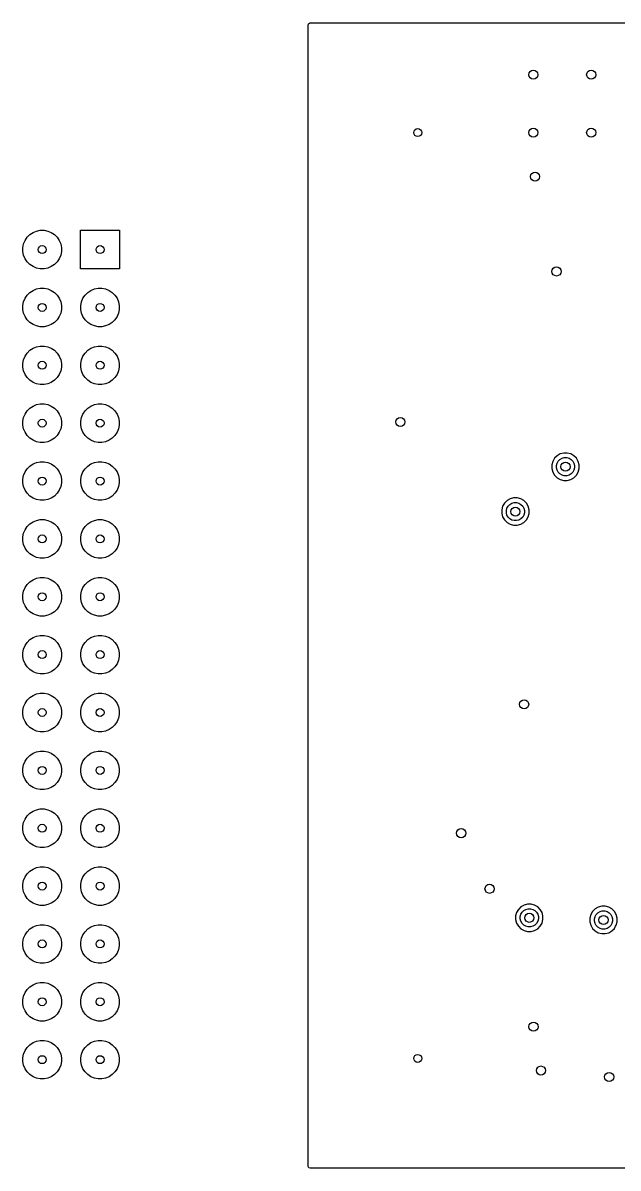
# Model space of a CAD drawing. Extents: x 3.41 to 7.48, y -5.81 to -2.91.
# Drawn here: x 3.406 to 4.435, y -4.887 to -2.908 of the extents above; entities that cross this region are included whole.
import ezdxf

# ---------------------------------------------------------------- set-up
doc = ezdxf.new("R2010")
doc.units = 0
doc.header["$MEASUREMENT"] = 0
doc.layers.add('BLACK', color=7, linetype='CONTINUOUS')

msp = doc.modelspace()

# ---------------------------------------------------------------- linework, layer by layer
at = {"layer": 'BLACK', "linetype": 'CONTINUOUS'}
for p, q in [((3.8998, -2.9095), (3.9018, -2.9081)), ((3.9018, -2.9081), (3.903, -2.9079)), ((3.903, -2.9079), (7.4744, -2.9079)), ((3.8991, -2.9118), (3.8998, -2.9095)), ((3.8991, -2.9864), (3.8991, -2.9118)), ((3.8991, -3.2704), (3.8991, -2.9864)), ((3.4074, -3.29), (3.4099, -3.2839)), ((3.4099, -3.2839), (3.4136, -3.2785)), ((3.4136, -3.2785), (3.4182, -3.2738)), ((3.4182, -3.2738), (3.4237, -3.2702)), ((3.4237, -3.2702), (3.4297, -3.2677)), ((3.4297, -3.2677), (3.4362, -3.2664)), ((3.4362, -3.2664), (3.4427, -3.2664)), ((3.4427, -3.2664), (3.4492, -3.2677)), ((3.4492, -3.2677), (3.4552, -3.2702)), ((3.4552, -3.2702), (3.4607, -3.2738)), ((3.4607, -3.2738), (3.4653, -3.2785)), ((3.4653, -3.2785), (3.469, -3.2839)), ((3.469, -3.2839), (3.4715, -3.29)), ((3.506, -3.3332), (3.506, -3.2662)), ((3.506, -3.2662), (3.5729, -3.2662)), ((3.5729, -3.2662), (3.5729, -3.3332)), ((3.8991, -3.3104), (3.8991, -3.2704)), ((3.4062, -3.2964), (3.4074, -3.29)), ((3.4062, -3.303), (3.4062, -3.2964)), ((3.4074, -3.3094), (3.4062, -3.303)), ((3.4715, -3.29), (3.4728, -3.2964)), ((3.4728, -3.303), (3.4715, -3.3094)), ((3.4728, -3.2964), (3.4728, -3.303)), ((3.4099, -3.3155), (3.4074, -3.3094)), ((3.4136, -3.3209), (3.4099, -3.3155)), ((3.4182, -3.3256), (3.4136, -3.3209)), ((3.4653, -3.3209), (3.4607, -3.3256)), ((3.469, -3.3155), (3.4653, -3.3209)), ((3.4715, -3.3094), (3.469, -3.3155)), ((3.8991, -3.3365), (3.8991, -3.3104)), ((3.4237, -3.3292), (3.4182, -3.3256)), ((3.4297, -3.3317), (3.4237, -3.3292)), ((3.4362, -3.333), (3.4297, -3.3317)), ((3.4427, -3.333), (3.4362, -3.333)), ((3.4492, -3.3317), (3.4427, -3.333)), ((3.4552, -3.3292), (3.4492, -3.3317)), ((3.4607, -3.3256), (3.4552, -3.3292)), ((3.5729, -3.3332), (3.506, -3.3332)), ((3.8991, -3.3774), (3.8991, -3.3365)), ((3.4074, -3.39), (3.4099, -3.3839)), ((3.4099, -3.3839), (3.4136, -3.3785)), ((3.4136, -3.3785), (3.4182, -3.3738)), ((3.4182, -3.3738), (3.4237, -3.3702)), ((3.4237, -3.3702), (3.4297, -3.3677)), ((3.4297, -3.3677), (3.4362, -3.3664)), ((3.4362, -3.3664), (3.4427, -3.3664)), ((3.4427, -3.3664), (3.4492, -3.3677)), ((3.4492, -3.3677), (3.4552, -3.3702)), ((3.4552, -3.3702), (3.4607, -3.3738)), ((3.4607, -3.3738), (3.4653, -3.3785)), ((3.4653, -3.3785), (3.469, -3.3839)), ((3.469, -3.3839), (3.4715, -3.39)), ((3.5074, -3.39), (3.5099, -3.3839)), ((3.5099, -3.3839), (3.5136, -3.3785)), ((3.5136, -3.3785), (3.5182, -3.3738)), ((3.5182, -3.3738), (3.5237, -3.3702)), ((3.5237, -3.3702), (3.5297, -3.3677)), ((3.5297, -3.3677), (3.5362, -3.3664)), ((3.5362, -3.3664), (3.5427, -3.3664)), ((3.5427, -3.3664), (3.5492, -3.3677)), ((3.5492, -3.3677), (3.5552, -3.3702)), ((3.5552, -3.3702), (3.5607, -3.3738)), ((3.5607, -3.3738), (3.5653, -3.3785)), ((3.5653, -3.3785), (3.569, -3.3839)), ((3.569, -3.3839), (3.5715, -3.39)), ((3.8991, -3.4284), (3.8991, -3.3774)), ((3.4062, -3.3964), (3.4074, -3.39)), ((3.4062, -3.403), (3.4062, -3.3964)), ((3.4074, -3.4094), (3.4062, -3.403)), ((3.4715, -3.39), (3.4728, -3.3964)), ((3.4728, -3.403), (3.4715, -3.4094)), ((3.4728, -3.3964), (3.4728, -3.403)), ((3.5062, -3.3964), (3.5074, -3.39)), ((3.5062, -3.403), (3.5062, -3.3964)), ((3.5074, -3.4094), (3.5062, -3.403)), ((3.5715, -3.39), (3.5728, -3.3964)), ((3.5728, -3.403), (3.5715, -3.4094)), ((3.5728, -3.3964), (3.5728, -3.403)), ((3.4099, -3.4155), (3.4074, -3.4094)), ((3.4136, -3.4209), (3.4099, -3.4155)), ((3.4182, -3.4256), (3.4136, -3.4209)), ((3.4653, -3.4209), (3.4607, -3.4256)), ((3.469, -3.4155), (3.4653, -3.4209)), ((3.4715, -3.4094), (3.469, -3.4155)), ((3.5099, -3.4155), (3.5074, -3.4094)), ((3.5136, -3.4209), (3.5099, -3.4155)), ((3.5182, -3.4256), (3.5136, -3.4209)), ((3.5653, -3.4209), (3.5607, -3.4256)), ((3.569, -3.4155), (3.5653, -3.4209)), ((3.5715, -3.4094), (3.569, -3.4155)), ((3.4237, -3.4292), (3.4182, -3.4256)), ((3.4297, -3.4317), (3.4237, -3.4292)), ((3.4362, -3.433), (3.4297, -3.4317)), ((3.4427, -3.433), (3.4362, -3.433)), ((3.4492, -3.4317), (3.4427, -3.433)), ((3.4552, -3.4292), (3.4492, -3.4317)), ((3.4607, -3.4256), (3.4552, -3.4292)), ((3.5237, -3.4292), (3.5182, -3.4256)), ((3.5297, -3.4317), (3.5237, -3.4292)), ((3.5362, -3.433), (3.5297, -3.4317)), ((3.5427, -3.433), (3.5362, -3.433)), ((3.5492, -3.4317), (3.5427, -3.433)), ((3.5552, -3.4292), (3.5492, -3.4317)), ((3.5607, -3.4256), (3.5552, -3.4292)), ((3.8991, -3.6327), (3.8991, -3.4284)), ((3.4099, -3.4839), (3.4136, -3.4785)), ((3.4136, -3.4785), (3.4182, -3.4738)), ((3.4182, -3.4738), (3.4237, -3.4702)), ((3.4237, -3.4702), (3.4297, -3.4677)), ((3.4297, -3.4677), (3.4362, -3.4664)), ((3.4362, -3.4664), (3.4427, -3.4664)), ((3.4427, -3.4664), (3.4492, -3.4677)), ((3.4492, -3.4677), (3.4552, -3.4702)), ((3.4552, -3.4702), (3.4607, -3.4738)), ((3.4607, -3.4738), (3.4653, -3.4785)), ((3.4653, -3.4785), (3.469, -3.4839)), ((3.5099, -3.4839), (3.5136, -3.4785)), ((3.5136, -3.4785), (3.5182, -3.4738)), ((3.5182, -3.4738), (3.5237, -3.4702)), ((3.5237, -3.4702), (3.5297, -3.4677)), ((3.5297, -3.4677), (3.5362, -3.4664)), ((3.5362, -3.4664), (3.5427, -3.4664)), ((3.5427, -3.4664), (3.5492, -3.4677)), ((3.5492, -3.4677), (3.5552, -3.4702)), ((3.5552, -3.4702), (3.5607, -3.4738)), ((3.5607, -3.4738), (3.5653, -3.4785)), ((3.5653, -3.4785), (3.569, -3.4839)), ((3.4062, -3.4964), (3.4074, -3.49)), ((3.4062, -3.503), (3.4062, -3.4964)), ((3.4074, -3.5094), (3.4062, -3.503)), ((3.4074, -3.49), (3.4099, -3.4839)), ((3.469, -3.4839), (3.4715, -3.49)), ((3.4715, -3.49), (3.4728, -3.4964)), ((3.4728, -3.503), (3.4715, -3.5094)), ((3.4728, -3.4964), (3.4728, -3.503)), ((3.5062, -3.4964), (3.5074, -3.49)), ((3.5062, -3.503), (3.5062, -3.4964)), ((3.5074, -3.5094), (3.5062, -3.503)), ((3.5074, -3.49), (3.5099, -3.4839)), ((3.569, -3.4839), (3.5715, -3.49)), ((3.5715, -3.49), (3.5728, -3.4964)), ((3.5728, -3.503), (3.5715, -3.5094)), ((3.5728, -3.4964), (3.5728, -3.503)), ((3.4099, -3.5155), (3.4074, -3.5094)), ((3.4136, -3.5209), (3.4099, -3.5155)), ((3.4182, -3.5256), (3.4136, -3.5209)), ((3.4653, -3.5209), (3.4607, -3.5256)), ((3.469, -3.5155), (3.4653, -3.5209)), ((3.4715, -3.5094), (3.469, -3.5155)), ((3.5099, -3.5155), (3.5074, -3.5094)), ((3.5136, -3.5209), (3.5099, -3.5155)), ((3.5182, -3.5256), (3.5136, -3.5209)), ((3.5653, -3.5209), (3.5607, -3.5256)), ((3.569, -3.5155), (3.5653, -3.5209)), ((3.5715, -3.5094), (3.569, -3.5155)), ((3.4237, -3.5292), (3.4182, -3.5256)), ((3.4297, -3.5317), (3.4237, -3.5292)), ((3.4362, -3.533), (3.4297, -3.5317)), ((3.4427, -3.533), (3.4362, -3.533)), ((3.4492, -3.5317), (3.4427, -3.533)), ((3.4552, -3.5292), (3.4492, -3.5317)), ((3.4607, -3.5256), (3.4552, -3.5292)), ((3.5237, -3.5292), (3.5182, -3.5256)), ((3.5297, -3.5317), (3.5237, -3.5292)), ((3.5362, -3.533), (3.5297, -3.5317)), ((3.5427, -3.533), (3.5362, -3.533)), ((3.5492, -3.5317), (3.5427, -3.533)), ((3.5552, -3.5292), (3.5492, -3.5317)), ((3.5607, -3.5256), (3.5552, -3.5292)), ((3.4099, -3.5839), (3.4136, -3.5785)), ((3.4136, -3.5785), (3.4182, -3.5738)), ((3.4182, -3.5738), (3.4237, -3.5702)), ((3.4237, -3.5702), (3.4297, -3.5677)), ((3.4297, -3.5677), (3.4362, -3.5664)), ((3.4362, -3.5664), (3.4427, -3.5664)), ((3.4427, -3.5664), (3.4492, -3.5677)), ((3.4492, -3.5677), (3.4552, -3.5702)), ((3.4552, -3.5702), (3.4607, -3.5738)), ((3.4607, -3.5738), (3.4653, -3.5785)), ((3.4653, -3.5785), (3.469, -3.5839)), ((3.5099, -3.5839), (3.5136, -3.5785)), ((3.5136, -3.5785), (3.5182, -3.5738)), ((3.5182, -3.5738), (3.5237, -3.5702)), ((3.5237, -3.5702), (3.5297, -3.5677)), ((3.5297, -3.5677), (3.5362, -3.5664)), ((3.5362, -3.5664), (3.5427, -3.5664)), ((3.5427, -3.5664), (3.5492, -3.5677)), ((3.5492, -3.5677), (3.5552, -3.5702)), ((3.5552, -3.5702), (3.5607, -3.5738)), ((3.5607, -3.5738), (3.5653, -3.5785)), ((3.5653, -3.5785), (3.569, -3.5839)), ((3.4062, -3.5964), (3.4074, -3.59)), ((3.4062, -3.603), (3.4062, -3.5964)), ((3.4074, -3.59), (3.4099, -3.5839)), ((3.469, -3.5839), (3.4715, -3.59)), ((3.4715, -3.59), (3.4728, -3.5964)), ((3.4728, -3.5964), (3.4728, -3.603)), ((3.5062, -3.5964), (3.5074, -3.59)), ((3.5062, -3.603), (3.5062, -3.5964)), ((3.5074, -3.59), (3.5099, -3.5839)), ((3.569, -3.5839), (3.5715, -3.59)), ((3.5715, -3.59), (3.5728, -3.5964)), ((3.5728, -3.5964), (3.5728, -3.603)), ((3.4074, -3.6094), (3.4062, -3.603)), ((3.4099, -3.6155), (3.4074, -3.6094)), ((3.4136, -3.6209), (3.4099, -3.6155)), ((3.4182, -3.6256), (3.4136, -3.6209)), ((3.4653, -3.6209), (3.4607, -3.6256)), ((3.469, -3.6155), (3.4653, -3.6209)), ((3.4715, -3.6094), (3.469, -3.6155)), ((3.4728, -3.603), (3.4715, -3.6094)), ((3.5074, -3.6094), (3.5062, -3.603)), ((3.5099, -3.6155), (3.5074, -3.6094)), ((3.5136, -3.6209), (3.5099, -3.6155)), ((3.5182, -3.6256), (3.5136, -3.6209)), ((3.5653, -3.6209), (3.5607, -3.6256)), ((3.569, -3.6155), (3.5653, -3.6209)), ((3.5715, -3.6094), (3.569, -3.6155)), ((3.5728, -3.603), (3.5715, -3.6094)), ((3.4237, -3.6292), (3.4182, -3.6256)), ((3.4297, -3.6317), (3.4237, -3.6292)), ((3.4362, -3.633), (3.4297, -3.6317)), ((3.4427, -3.633), (3.4362, -3.633)), ((3.4492, -3.6317), (3.4427, -3.633)), ((3.4552, -3.6292), (3.4492, -3.6317)), ((3.4607, -3.6256), (3.4552, -3.6292)), ((3.5237, -3.6292), (3.5182, -3.6256)), ((3.5297, -3.6317), (3.5237, -3.6292)), ((3.5362, -3.633), (3.5297, -3.6317)), ((3.5427, -3.633), (3.5362, -3.633)), ((3.5492, -3.6317), (3.5427, -3.633)), ((3.5552, -3.6292), (3.5492, -3.6317)), ((3.5607, -3.6256), (3.5552, -3.6292)), ((3.8991, -3.6718), (3.8991, -3.6327)), ((4.3253, -3.6604), (4.3222, -3.6658)), ((4.3297, -3.656), (4.3253, -3.6604)), ((4.3351, -3.6529), (4.3297, -3.656)), ((4.3346, -3.6625), (4.3382, -3.6604)), ((4.3411, -3.6513), (4.3351, -3.6529)), ((4.3382, -3.6604), (4.3422, -3.6593)), ((4.3473, -3.6513), (4.3411, -3.6513)), ((4.3422, -3.6593), (4.3463, -3.6593)), ((4.3463, -3.6593), (4.3503, -3.6604)), ((4.3534, -3.6529), (4.3473, -3.6513)), ((4.3503, -3.6604), (4.3538, -3.6625)), ((4.3588, -3.656), (4.3534, -3.6529)), ((4.3632, -3.6604), (4.3588, -3.656)), ((4.3663, -3.6658), (4.3632, -3.6604)), ((3.4099, -3.6839), (3.4136, -3.6785)), ((3.4136, -3.6785), (3.4182, -3.6738)), ((3.4182, -3.6738), (3.4237, -3.6702)), ((3.4237, -3.6702), (3.4297, -3.6677)), ((3.4297, -3.6677), (3.4362, -3.6664)), ((3.4362, -3.6664), (3.4427, -3.6664)), ((3.4427, -3.6664), (3.4492, -3.6677)), ((3.4492, -3.6677), (3.4552, -3.6702)), ((3.4552, -3.6702), (3.4607, -3.6738)), ((3.4607, -3.6738), (3.4653, -3.6785)), ((3.4653, -3.6785), (3.469, -3.6839)), ((3.5099, -3.6839), (3.5136, -3.6785)), ((3.5136, -3.6785), (3.5182, -3.6738)), ((3.5182, -3.6738), (3.5237, -3.6702)), ((3.5237, -3.6702), (3.5297, -3.6677)), ((3.5297, -3.6677), (3.5362, -3.6664)), ((3.5362, -3.6664), (3.5427, -3.6664)), ((3.5427, -3.6664), (3.5492, -3.6677)), ((3.5492, -3.6677), (3.5552, -3.6702)), ((3.5552, -3.6702), (3.5607, -3.6738)), ((3.5607, -3.6738), (3.5653, -3.6785)), ((3.5653, -3.6785), (3.569, -3.6839)), ((3.8991, -3.7237), (3.8991, -3.6718)), ((4.3222, -3.6658), (4.3206, -3.6718)), ((4.3206, -3.6718), (4.3206, -3.6781)), ((4.3206, -3.6781), (4.3222, -3.6841)), ((4.3286, -3.6729), (4.3297, -3.6689)), ((4.3286, -3.677), (4.3286, -3.6729)), ((4.3297, -3.681), (4.3286, -3.677)), ((4.3297, -3.6689), (4.3317, -3.6654)), ((4.3317, -3.6845), (4.3297, -3.681)), ((4.3317, -3.6654), (4.3346, -3.6625)), ((4.3538, -3.6625), (4.3567, -3.6654)), ((4.3567, -3.6654), (4.3588, -3.6689)), ((4.3588, -3.681), (4.3567, -3.6845)), ((4.3588, -3.6689), (4.3598, -3.6729)), ((4.3598, -3.677), (4.3588, -3.681)), ((4.3598, -3.6729), (4.3598, -3.677)), ((4.3679, -3.6718), (4.3663, -3.6658)), ((4.3663, -3.6841), (4.3679, -3.6781)), ((4.3679, -3.6754), (4.3679, -3.6718)), ((4.3679, -3.6781), (4.3679, -3.6754)), ((3.4062, -3.6964), (3.4074, -3.69)), ((3.4062, -3.703), (3.4062, -3.6964)), ((3.4074, -3.69), (3.4099, -3.6839)), ((3.469, -3.6839), (3.4715, -3.69)), ((3.4715, -3.69), (3.4728, -3.6964)), ((3.4728, -3.6964), (3.4728, -3.703)), ((3.5062, -3.6964), (3.5074, -3.69)), ((3.5062, -3.703), (3.5062, -3.6964)), ((3.5074, -3.69), (3.5099, -3.6839)), ((3.569, -3.6839), (3.5715, -3.69)), ((3.5715, -3.69), (3.5728, -3.6964)), ((3.5728, -3.6964), (3.5728, -3.703)), ((4.3222, -3.6841), (4.3253, -3.6895)), ((4.3253, -3.6895), (4.3297, -3.6939)), ((4.3297, -3.6939), (4.3351, -3.697)), ((4.3346, -3.6875), (4.3317, -3.6845)), ((4.3382, -3.6895), (4.3346, -3.6875)), ((4.3351, -3.697), (4.3411, -3.6986)), ((4.3422, -3.6906), (4.3382, -3.6895)), ((4.3411, -3.6986), (4.3411, -3.6986)), ((4.3411, -3.6986), (4.3473, -3.6986)), ((4.3463, -3.6906), (4.3422, -3.6906)), ((4.3503, -3.6895), (4.3463, -3.6906)), ((4.3473, -3.6986), (4.3534, -3.697)), ((4.3473, -3.6986), (4.3473, -3.6986)), ((4.3538, -3.6875), (4.3503, -3.6895)), ((4.3534, -3.697), (4.3588, -3.6939)), ((4.3567, -3.6845), (4.3538, -3.6875)), ((4.3588, -3.6939), (4.3632, -3.6895)), ((4.3632, -3.6895), (4.3663, -3.6841)), ((3.4074, -3.7094), (3.4062, -3.703)), ((3.4099, -3.7155), (3.4074, -3.7094)), ((3.4136, -3.7209), (3.4099, -3.7155)), ((3.469, -3.7155), (3.4653, -3.7209)), ((3.4715, -3.7094), (3.469, -3.7155)), ((3.4728, -3.703), (3.4715, -3.7094)), ((3.5074, -3.7094), (3.5062, -3.703)), ((3.5099, -3.7155), (3.5074, -3.7094)), ((3.5136, -3.7209), (3.5099, -3.7155)), ((3.569, -3.7155), (3.5653, -3.7209)), ((3.5715, -3.7094), (3.569, -3.7155)), ((3.5728, -3.703), (3.5715, -3.7094)), ((3.4182, -3.7256), (3.4136, -3.7209)), ((3.4237, -3.7292), (3.4182, -3.7256)), ((3.4297, -3.7317), (3.4237, -3.7292)), ((3.4362, -3.733), (3.4297, -3.7317)), ((3.4427, -3.733), (3.4362, -3.733)), ((3.4492, -3.7317), (3.4427, -3.733)), ((3.4552, -3.7292), (3.4492, -3.7317)), ((3.4607, -3.7256), (3.4552, -3.7292)), ((3.4653, -3.7209), (3.4607, -3.7256)), ((3.5182, -3.7256), (3.5136, -3.7209)), ((3.5237, -3.7292), (3.5182, -3.7256)), ((3.5297, -3.7317), (3.5237, -3.7292)), ((3.5362, -3.733), (3.5297, -3.7317)), ((3.5427, -3.733), (3.5362, -3.733)), ((3.5492, -3.7317), (3.5427, -3.733)), ((3.5552, -3.7292), (3.5492, -3.7317)), ((3.5607, -3.7256), (3.5552, -3.7292)), ((3.5653, -3.7209), (3.5607, -3.7256)), ((3.8991, -3.7494), (3.8991, -3.7237)), ((4.2388, -3.738), (4.2356, -3.7434)), ((4.2432, -3.7336), (4.2388, -3.738)), ((4.2485, -3.7305), (4.2432, -3.7336)), ((4.2452, -3.7429), (4.2481, -3.74)), ((4.2481, -3.74), (4.2516, -3.738)), ((4.2546, -3.7289), (4.2485, -3.7305)), ((4.2516, -3.738), (4.2556, -3.7369)), ((4.2608, -3.7289), (4.2546, -3.7289)), ((4.2556, -3.7369), (4.2597, -3.7369)), ((4.2597, -3.7369), (4.2637, -3.738)), ((4.2668, -3.7305), (4.2608, -3.7289)), ((4.2637, -3.738), (4.2673, -3.74)), ((4.2722, -3.7336), (4.2668, -3.7305)), ((4.2673, -3.74), (4.2702, -3.7429)), ((4.2766, -3.738), (4.2722, -3.7336)), ((4.2797, -3.7434), (4.2766, -3.738)), ((3.8991, -3.8739), (3.8991, -3.7494)), ((4.2356, -3.7434), (4.234, -3.7494)), ((4.234, -3.7494), (4.234, -3.7556)), ((4.234, -3.7556), (4.2356, -3.7616)), ((4.2421, -3.7505), (4.2431, -3.7465)), ((4.2421, -3.7546), (4.2421, -3.7505)), ((4.2431, -3.7585), (4.2421, -3.7546)), ((4.2431, -3.7465), (4.2452, -3.7429)), ((4.2452, -3.7621), (4.2431, -3.7585)), ((4.2702, -3.7429), (4.2722, -3.7465)), ((4.2722, -3.7585), (4.2702, -3.7621)), ((4.2722, -3.7465), (4.2733, -3.7505)), ((4.2733, -3.7546), (4.2722, -3.7585)), ((4.2733, -3.7505), (4.2733, -3.7546)), ((4.2813, -3.7494), (4.2797, -3.7434)), ((4.2797, -3.7616), (4.2813, -3.7556)), ((4.2813, -3.7556), (4.2813, -3.7494)), ((4.2813, -3.7556), (4.2813, -3.7556)), ((3.4099, -3.7839), (3.4136, -3.7785)), ((3.4136, -3.7785), (3.4182, -3.7738)), ((3.4182, -3.7738), (3.4237, -3.7702)), ((3.4237, -3.7702), (3.4297, -3.7677)), ((3.4297, -3.7677), (3.4362, -3.7664)), ((3.4362, -3.7664), (3.4427, -3.7664)), ((3.4427, -3.7664), (3.4492, -3.7677)), ((3.4492, -3.7677), (3.4552, -3.7702)), ((3.4552, -3.7702), (3.4607, -3.7738)), ((3.4607, -3.7738), (3.4653, -3.7785)), ((3.4653, -3.7785), (3.469, -3.7839)), ((3.5099, -3.7839), (3.5136, -3.7785)), ((3.5136, -3.7785), (3.5182, -3.7738)), ((3.5182, -3.7738), (3.5237, -3.7702)), ((3.5237, -3.7702), (3.5297, -3.7677)), ((3.5297, -3.7677), (3.5362, -3.7664)), ((3.5362, -3.7664), (3.5427, -3.7664)), ((3.5427, -3.7664), (3.5492, -3.7677)), ((3.5492, -3.7677), (3.5552, -3.7702)), ((3.5552, -3.7702), (3.5607, -3.7738)), ((3.5607, -3.7738), (3.5653, -3.7785)), ((3.5653, -3.7785), (3.569, -3.7839)), ((4.2356, -3.7616), (4.2388, -3.767)), ((4.2388, -3.767), (4.2432, -3.7714)), ((4.2432, -3.7714), (4.2485, -3.7745)), ((4.2481, -3.765), (4.2452, -3.7621)), ((4.2516, -3.7671), (4.2481, -3.765)), ((4.2485, -3.7745), (4.2546, -3.7762)), ((4.2556, -3.7681), (4.2516, -3.7671)), ((4.2546, -3.7762), (4.2546, -3.7762)), ((4.2546, -3.7762), (4.2608, -3.7762)), ((4.2597, -3.7681), (4.2556, -3.7681)), ((4.2637, -3.7671), (4.2597, -3.7681)), ((4.2608, -3.7762), (4.2668, -3.7745)), ((4.2608, -3.7762), (4.2608, -3.7762)), ((4.2673, -3.765), (4.2637, -3.7671)), ((4.2668, -3.7745), (4.2722, -3.7714)), ((4.2702, -3.7621), (4.2673, -3.765)), ((4.2722, -3.7714), (4.2766, -3.767)), ((4.2766, -3.767), (4.2797, -3.7616)), ((3.4062, -3.7964), (3.4074, -3.79)), ((3.4062, -3.803), (3.4062, -3.7964)), ((3.4074, -3.79), (3.4099, -3.7839)), ((3.469, -3.7839), (3.4715, -3.79)), ((3.4715, -3.79), (3.4728, -3.7964)), ((3.4728, -3.7964), (3.4728, -3.803)), ((3.5062, -3.7964), (3.5074, -3.79)), ((3.5062, -3.803), (3.5062, -3.7964)), ((3.5074, -3.79), (3.5099, -3.7839)), ((3.569, -3.7839), (3.5715, -3.79)), ((3.5715, -3.79), (3.5728, -3.7964)), ((3.5728, -3.7964), (3.5728, -3.803)), ((3.4074, -3.8094), (3.4062, -3.803)), ((3.4099, -3.8155), (3.4074, -3.8094)), ((3.4136, -3.8209), (3.4099, -3.8155)), ((3.469, -3.8155), (3.4653, -3.8209)), ((3.4715, -3.8094), (3.469, -3.8155)), ((3.4728, -3.803), (3.4715, -3.8094)), ((3.5074, -3.8094), (3.5062, -3.803)), ((3.5099, -3.8155), (3.5074, -3.8094)), ((3.5136, -3.8209), (3.5099, -3.8155)), ((3.569, -3.8155), (3.5653, -3.8209)), ((3.5715, -3.8094), (3.569, -3.8155)), ((3.5728, -3.803), (3.5715, -3.8094)), ((3.4182, -3.8256), (3.4136, -3.8209)), ((3.4237, -3.8292), (3.4182, -3.8256)), ((3.4297, -3.8317), (3.4237, -3.8292)), ((3.4362, -3.833), (3.4297, -3.8317)), ((3.4427, -3.833), (3.4362, -3.833)), ((3.4492, -3.8317), (3.4427, -3.833)), ((3.4552, -3.8292), (3.4492, -3.8317)), ((3.4607, -3.8256), (3.4552, -3.8292)), ((3.4653, -3.8209), (3.4607, -3.8256)), ((3.5182, -3.8256), (3.5136, -3.8209)), ((3.5237, -3.8292), (3.5182, -3.8256)), ((3.5297, -3.8317), (3.5237, -3.8292)), ((3.5362, -3.833), (3.5297, -3.8317)), ((3.5427, -3.833), (3.5362, -3.833)), ((3.5492, -3.8317), (3.5427, -3.833)), ((3.5552, -3.8292), (3.5492, -3.8317)), ((3.5607, -3.8256), (3.5552, -3.8292)), ((3.5653, -3.8209), (3.5607, -3.8256)), ((3.4099, -3.8839), (3.4136, -3.8785)), ((3.4136, -3.8785), (3.4182, -3.8738)), ((3.4182, -3.8738), (3.4237, -3.8702)), ((3.4237, -3.8702), (3.4297, -3.8677)), ((3.4297, -3.8677), (3.4362, -3.8664)), ((3.4362, -3.8664), (3.4427, -3.8664)), ((3.4427, -3.8664), (3.4492, -3.8677)), ((3.4492, -3.8677), (3.4552, -3.8702)), ((3.4552, -3.8702), (3.4607, -3.8738)), ((3.4607, -3.8738), (3.4653, -3.8785)), ((3.4653, -3.8785), (3.469, -3.8839)), ((3.5099, -3.8839), (3.5136, -3.8785)), ((3.5136, -3.8785), (3.5182, -3.8738)), ((3.5182, -3.8738), (3.5237, -3.8702)), ((3.5237, -3.8702), (3.5297, -3.8677)), ((3.5297, -3.8677), (3.5362, -3.8664)), ((3.5362, -3.8664), (3.5427, -3.8664)), ((3.5427, -3.8664), (3.5492, -3.8677)), ((3.5492, -3.8677), (3.5552, -3.8702)), ((3.5552, -3.8702), (3.5607, -3.8738)), ((3.5607, -3.8738), (3.5653, -3.8785)), ((3.5653, -3.8785), (3.569, -3.8839)), ((3.8991, -3.9224), (3.8991, -3.8739)), ((3.4062, -3.8964), (3.4074, -3.89)), ((3.4062, -3.903), (3.4062, -3.8964)), ((3.4074, -3.89), (3.4099, -3.8839)), ((3.469, -3.8839), (3.4715, -3.89)), ((3.4715, -3.89), (3.4728, -3.8964)), ((3.4728, -3.8964), (3.4728, -3.903)), ((3.5062, -3.8964), (3.5074, -3.89)), ((3.5062, -3.903), (3.5062, -3.8964)), ((3.5074, -3.89), (3.5099, -3.8839)), ((3.569, -3.8839), (3.5715, -3.89)), ((3.5715, -3.89), (3.5728, -3.8964)), ((3.5728, -3.8964), (3.5728, -3.903)), ((3.4074, -3.9094), (3.4062, -3.903)), ((3.4099, -3.9155), (3.4074, -3.9094)), ((3.4136, -3.9209), (3.4099, -3.9155)), ((3.469, -3.9155), (3.4653, -3.9209)), ((3.4715, -3.9094), (3.469, -3.9155)), ((3.4728, -3.903), (3.4715, -3.9094)), ((3.5074, -3.9094), (3.5062, -3.903)), ((3.5099, -3.9155), (3.5074, -3.9094)), ((3.5136, -3.9209), (3.5099, -3.9155)), ((3.569, -3.9155), (3.5653, -3.9209)), ((3.5715, -3.9094), (3.569, -3.9155)), ((3.5728, -3.903), (3.5715, -3.9094)), ((3.4182, -3.9256), (3.4136, -3.9209)), ((3.4237, -3.9292), (3.4182, -3.9256)), ((3.4297, -3.9317), (3.4237, -3.9292)), ((3.4362, -3.933), (3.4297, -3.9317)), ((3.4427, -3.933), (3.4362, -3.933)), ((3.4492, -3.9317), (3.4427, -3.933)), ((3.4552, -3.9292), (3.4492, -3.9317)), ((3.4607, -3.9256), (3.4552, -3.9292)), ((3.4653, -3.9209), (3.4607, -3.9256)), ((3.5182, -3.9256), (3.5136, -3.9209)), ((3.5237, -3.9292), (3.5182, -3.9256)), ((3.5297, -3.9317), (3.5237, -3.9292)), ((3.5362, -3.933), (3.5297, -3.9317)), ((3.5427, -3.933), (3.5362, -3.933)), ((3.5492, -3.9317), (3.5427, -3.933)), ((3.5552, -3.9292), (3.5492, -3.9317)), ((3.5607, -3.9256), (3.5552, -3.9292)), ((3.5653, -3.9209), (3.5607, -3.9256)), ((3.8991, -4.036), (3.8991, -3.9224)), ((3.4136, -3.9785), (3.4182, -3.9738)), ((3.4182, -3.9738), (3.4237, -3.9702)), ((3.4237, -3.9702), (3.4297, -3.9677)), ((3.4297, -3.9677), (3.4362, -3.9664)), ((3.4362, -3.9664), (3.4427, -3.9664)), ((3.4427, -3.9664), (3.4492, -3.9677)), ((3.4492, -3.9677), (3.4552, -3.9702)), ((3.4552, -3.9702), (3.4607, -3.9738)), ((3.4607, -3.9738), (3.4653, -3.9785)), ((3.5136, -3.9785), (3.5182, -3.9738)), ((3.5182, -3.9738), (3.5237, -3.9702)), ((3.5237, -3.9702), (3.5297, -3.9677)), ((3.5297, -3.9677), (3.5362, -3.9664)), ((3.5362, -3.9664), (3.5427, -3.9664)), ((3.5427, -3.9664), (3.5492, -3.9677)), ((3.5492, -3.9677), (3.5552, -3.9702)), ((3.5552, -3.9702), (3.5607, -3.9738)), ((3.5607, -3.9738), (3.5653, -3.9785)), ((3.4062, -3.9964), (3.4074, -3.99)), ((3.4062, -4.003), (3.4062, -3.9964)), ((3.4074, -3.99), (3.4099, -3.9839)), ((3.4099, -3.9839), (3.4136, -3.9785)), ((3.4653, -3.9785), (3.469, -3.9839)), ((3.469, -3.9839), (3.4715, -3.99)), ((3.4715, -3.99), (3.4728, -3.9964)), ((3.4728, -3.9964), (3.4728, -4.003)), ((3.5062, -3.9964), (3.5074, -3.99)), ((3.5062, -4.003), (3.5062, -3.9964)), ((3.5074, -3.99), (3.5099, -3.9839)), ((3.5099, -3.9839), (3.5136, -3.9785)), ((3.5653, -3.9785), (3.569, -3.9839)), ((3.569, -3.9839), (3.5715, -3.99)), ((3.5715, -3.99), (3.5728, -3.9964)), ((3.5728, -3.9964), (3.5728, -4.003)), ((3.4074, -4.0094), (3.4062, -4.003)), ((3.4099, -4.0155), (3.4074, -4.0094)), ((3.4136, -4.0209), (3.4099, -4.0155)), ((3.469, -4.0155), (3.4653, -4.0209)), ((3.4715, -4.0094), (3.469, -4.0155)), ((3.4728, -4.003), (3.4715, -4.0094)), ((3.5074, -4.0094), (3.5062, -4.003)), ((3.5099, -4.0155), (3.5074, -4.0094)), ((3.5136, -4.0209), (3.5099, -4.0155)), ((3.569, -4.0155), (3.5653, -4.0209)), ((3.5715, -4.0094), (3.569, -4.0155)), ((3.5728, -4.003), (3.5715, -4.0094)), ((3.4182, -4.0256), (3.4136, -4.0209)), ((3.4237, -4.0292), (3.4182, -4.0256)), ((3.4297, -4.0317), (3.4237, -4.0292)), ((3.4362, -4.033), (3.4297, -4.0317)), ((3.4427, -4.033), (3.4362, -4.033)), ((3.4492, -4.0317), (3.4427, -4.033)), ((3.4552, -4.0292), (3.4492, -4.0317)), ((3.4607, -4.0256), (3.4552, -4.0292)), ((3.4653, -4.0209), (3.4607, -4.0256)), ((3.5182, -4.0256), (3.5136, -4.0209)), ((3.5237, -4.0292), (3.5182, -4.0256)), ((3.5297, -4.0317), (3.5237, -4.0292)), ((3.5362, -4.033), (3.5297, -4.0317)), ((3.5427, -4.033), (3.5362, -4.033)), ((3.5492, -4.0317), (3.5427, -4.033)), ((3.5552, -4.0292), (3.5492, -4.0317)), ((3.5607, -4.0256), (3.5552, -4.0292)), ((3.5653, -4.0209), (3.5607, -4.0256)), ((3.8991, -4.0805), (3.8991, -4.036)), ((3.4136, -4.0785), (3.4182, -4.0738)), ((3.4182, -4.0738), (3.4237, -4.0702)), ((3.4237, -4.0702), (3.4297, -4.0677)), ((3.4297, -4.0677), (3.4362, -4.0664)), ((3.4362, -4.0664), (3.4427, -4.0664)), ((3.4427, -4.0664), (3.4492, -4.0677)), ((3.4492, -4.0677), (3.4552, -4.0702)), ((3.4552, -4.0702), (3.4607, -4.0738)), ((3.4607, -4.0738), (3.4653, -4.0785)), ((3.5136, -4.0785), (3.5182, -4.0738)), ((3.5182, -4.0738), (3.5237, -4.0702)), ((3.5237, -4.0702), (3.5297, -4.0677)), ((3.5297, -4.0677), (3.5362, -4.0664)), ((3.5362, -4.0664), (3.5427, -4.0664)), ((3.5427, -4.0664), (3.5492, -4.0677)), ((3.5492, -4.0677), (3.5552, -4.0702)), ((3.5552, -4.0702), (3.5607, -4.0738)), ((3.5607, -4.0738), (3.5653, -4.0785)), ((3.4062, -4.0964), (3.4074, -4.09)), ((3.4062, -4.103), (3.4062, -4.0964)), ((3.4074, -4.09), (3.4099, -4.0839)), ((3.4099, -4.0839), (3.4136, -4.0785)), ((3.4653, -4.0785), (3.469, -4.0839)), ((3.469, -4.0839), (3.4715, -4.09)), ((3.4715, -4.09), (3.4728, -4.0964)), ((3.4728, -4.0964), (3.4728, -4.103)), ((3.5062, -4.0964), (3.5074, -4.09)), ((3.5062, -4.103), (3.5062, -4.0964)), ((3.5074, -4.09), (3.5099, -4.0839)), ((3.5099, -4.0839), (3.5136, -4.0785)), ((3.5653, -4.0785), (3.569, -4.0839)), ((3.569, -4.0839), (3.5715, -4.09)), ((3.5715, -4.09), (3.5728, -4.0964)), ((3.5728, -4.0964), (3.5728, -4.103)), ((3.8991, -4.1314), (3.8991, -4.0805)), ((3.4074, -4.1094), (3.4062, -4.103)), ((3.4099, -4.1155), (3.4074, -4.1094)), ((3.4136, -4.1209), (3.4099, -4.1155)), ((3.469, -4.1155), (3.4653, -4.1209)), ((3.4715, -4.1094), (3.469, -4.1155)), ((3.4728, -4.103), (3.4715, -4.1094)), ((3.5074, -4.1094), (3.5062, -4.103)), ((3.5099, -4.1155), (3.5074, -4.1094)), ((3.5136, -4.1209), (3.5099, -4.1155)), ((3.569, -4.1155), (3.5653, -4.1209)), ((3.5715, -4.1094), (3.569, -4.1155)), ((3.5728, -4.103), (3.5715, -4.1094)), ((3.4182, -4.1256), (3.4136, -4.1209)), ((3.4237, -4.1292), (3.4182, -4.1256)), ((3.4297, -4.1317), (3.4237, -4.1292)), ((3.4362, -4.133), (3.4297, -4.1317)), ((3.4427, -4.133), (3.4362, -4.133)), ((3.4492, -4.1317), (3.4427, -4.133)), ((3.4552, -4.1292), (3.4492, -4.1317)), ((3.4607, -4.1256), (3.4552, -4.1292)), ((3.4653, -4.1209), (3.4607, -4.1256)), ((3.5182, -4.1256), (3.5136, -4.1209)), ((3.5237, -4.1292), (3.5182, -4.1256)), ((3.5297, -4.1317), (3.5237, -4.1292)), ((3.5362, -4.133), (3.5297, -4.1317)), ((3.5427, -4.133), (3.5362, -4.133)), ((3.5492, -4.1317), (3.5427, -4.133)), ((3.5552, -4.1292), (3.5492, -4.1317)), ((3.5607, -4.1256), (3.5552, -4.1292)), ((3.5653, -4.1209), (3.5607, -4.1256)), ((3.8991, -4.1742), (3.8991, -4.1314)), ((3.4136, -4.1785), (3.4182, -4.1738)), ((3.4182, -4.1738), (3.4237, -4.1702)), ((3.4237, -4.1702), (3.4297, -4.1677)), ((3.4297, -4.1677), (3.4362, -4.1664)), ((3.4362, -4.1664), (3.4427, -4.1664)), ((3.4427, -4.1664), (3.4492, -4.1677)), ((3.4492, -4.1677), (3.4552, -4.1702)), ((3.4552, -4.1702), (3.4607, -4.1738)), ((3.4607, -4.1738), (3.4653, -4.1785)), ((3.5136, -4.1785), (3.5182, -4.1738)), ((3.5182, -4.1738), (3.5237, -4.1702)), ((3.5237, -4.1702), (3.5297, -4.1677)), ((3.5297, -4.1677), (3.5362, -4.1664)), ((3.5362, -4.1664), (3.5427, -4.1664)), ((3.5427, -4.1664), (3.5492, -4.1677)), ((3.5492, -4.1677), (3.5552, -4.1702)), ((3.5552, -4.1702), (3.5607, -4.1738)), ((3.5607, -4.1738), (3.5653, -4.1785)), ((3.8991, -4.2384), (3.8991, -4.1742)), ((3.4062, -4.1964), (3.4074, -4.19)), ((3.4074, -4.19), (3.4099, -4.1839)), ((3.4099, -4.1839), (3.4136, -4.1785)), ((3.4653, -4.1785), (3.469, -4.1839)), ((3.469, -4.1839), (3.4715, -4.19)), ((3.4715, -4.19), (3.4728, -4.1964)), ((3.5062, -4.1964), (3.5074, -4.19)), ((3.5074, -4.19), (3.5099, -4.1839)), ((3.5099, -4.1839), (3.5136, -4.1785)), ((3.5653, -4.1785), (3.569, -4.1839)), ((3.569, -4.1839), (3.5715, -4.19)), ((3.5715, -4.19), (3.5728, -4.1964)), ((3.4062, -4.203), (3.4062, -4.1964)), ((3.4074, -4.2094), (3.4062, -4.203)), ((3.4099, -4.2155), (3.4074, -4.2094)), ((3.4136, -4.2209), (3.4099, -4.2155)), ((3.469, -4.2155), (3.4653, -4.2209)), ((3.4715, -4.2094), (3.469, -4.2155)), ((3.4728, -4.203), (3.4715, -4.2094)), ((3.4728, -4.1964), (3.4728, -4.203)), ((3.5062, -4.203), (3.5062, -4.1964)), ((3.5074, -4.2094), (3.5062, -4.203)), ((3.5099, -4.2155), (3.5074, -4.2094)), ((3.5136, -4.2209), (3.5099, -4.2155)), ((3.569, -4.2155), (3.5653, -4.2209)), ((3.5715, -4.2094), (3.569, -4.2155)), ((3.5728, -4.203), (3.5715, -4.2094)), ((3.5728, -4.1964), (3.5728, -4.203)), ((3.4182, -4.2256), (3.4136, -4.2209)), ((3.4237, -4.2292), (3.4182, -4.2256)), ((3.4297, -4.2317), (3.4237, -4.2292)), ((3.4362, -4.233), (3.4297, -4.2317)), ((3.4427, -4.233), (3.4362, -4.233)), ((3.4492, -4.2317), (3.4427, -4.233)), ((3.4552, -4.2292), (3.4492, -4.2317)), ((3.4607, -4.2256), (3.4552, -4.2292)), ((3.4653, -4.2209), (3.4607, -4.2256)), ((3.5182, -4.2256), (3.5136, -4.2209)), ((3.5237, -4.2292), (3.5182, -4.2256)), ((3.5297, -4.2317), (3.5237, -4.2292)), ((3.5362, -4.233), (3.5297, -4.2317)), ((3.5427, -4.233), (3.5362, -4.233)), ((3.5492, -4.2317), (3.5427, -4.233)), ((3.5552, -4.2292), (3.5492, -4.2317)), ((3.5607, -4.2256), (3.5552, -4.2292)), ((3.5653, -4.2209), (3.5607, -4.2256)), ((3.8991, -4.3258), (3.8991, -4.2384)), ((3.4136, -4.2785), (3.4182, -4.2738)), ((3.4182, -4.2738), (3.4237, -4.2702)), ((3.4237, -4.2702), (3.4297, -4.2677)), ((3.4297, -4.2677), (3.4362, -4.2664)), ((3.4362, -4.2664), (3.4427, -4.2664)), ((3.4427, -4.2664), (3.4492, -4.2677)), ((3.4492, -4.2677), (3.4552, -4.2702)), ((3.4552, -4.2702), (3.4607, -4.2738)), ((3.4607, -4.2738), (3.4653, -4.2785)), ((3.5136, -4.2785), (3.5182, -4.2738)), ((3.5182, -4.2738), (3.5237, -4.2702)), ((3.5237, -4.2702), (3.5297, -4.2677)), ((3.5297, -4.2677), (3.5362, -4.2664)), ((3.5362, -4.2664), (3.5427, -4.2664)), ((3.5427, -4.2664), (3.5492, -4.2677)), ((3.5492, -4.2677), (3.5552, -4.2702)), ((3.5552, -4.2702), (3.5607, -4.2738)), ((3.5607, -4.2738), (3.5653, -4.2785)), ((3.4062, -4.2964), (3.4074, -4.29)), ((3.4074, -4.29), (3.4099, -4.2839)), ((3.4099, -4.2839), (3.4136, -4.2785)), ((3.4653, -4.2785), (3.469, -4.2839)), ((3.469, -4.2839), (3.4715, -4.29)), ((3.4715, -4.29), (3.4728, -4.2964)), ((3.5062, -4.2964), (3.5074, -4.29)), ((3.5074, -4.29), (3.5099, -4.2839)), ((3.5099, -4.2839), (3.5136, -4.2785)), ((3.5653, -4.2785), (3.569, -4.2839)), ((3.569, -4.2839), (3.5715, -4.29)), ((3.5715, -4.29), (3.5728, -4.2964)), ((3.4062, -4.303), (3.4062, -4.2964)), ((3.4074, -4.3094), (3.4062, -4.303)), ((3.4099, -4.3155), (3.4074, -4.3094)), ((3.4715, -4.3094), (3.469, -4.3155)), ((3.4728, -4.303), (3.4715, -4.3094)), ((3.4728, -4.2964), (3.4728, -4.303)), ((3.5062, -4.303), (3.5062, -4.2964)), ((3.5074, -4.3094), (3.5062, -4.303)), ((3.5099, -4.3155), (3.5074, -4.3094)), ((3.5715, -4.3094), (3.569, -4.3155)), ((3.5728, -4.303), (3.5715, -4.3094)), ((3.5728, -4.2964), (3.5728, -4.303)), ((3.4136, -4.3209), (3.4099, -4.3155)), ((3.4182, -4.3256), (3.4136, -4.3209)), ((3.4237, -4.3292), (3.4182, -4.3256)), ((3.4297, -4.3317), (3.4237, -4.3292)), ((3.4362, -4.333), (3.4297, -4.3317)), ((3.4427, -4.333), (3.4362, -4.333)), ((3.4492, -4.3317), (3.4427, -4.333)), ((3.4552, -4.3292), (3.4492, -4.3317)), ((3.4607, -4.3256), (3.4552, -4.3292)), ((3.4653, -4.3209), (3.4607, -4.3256)), ((3.469, -4.3155), (3.4653, -4.3209)), ((3.5136, -4.3209), (3.5099, -4.3155)), ((3.5182, -4.3256), (3.5136, -4.3209)), ((3.5237, -4.3292), (3.5182, -4.3256)), ((3.5297, -4.3317), (3.5237, -4.3292)), ((3.5362, -4.333), (3.5297, -4.3317)), ((3.5427, -4.333), (3.5362, -4.333)), ((3.5492, -4.3317), (3.5427, -4.333)), ((3.5552, -4.3292), (3.5492, -4.3317)), ((3.5607, -4.3256), (3.5552, -4.3292)), ((3.5653, -4.3209), (3.5607, -4.3256)), ((3.569, -4.3155), (3.5653, -4.3209)), ((3.8991, -4.4514), (3.8991, -4.3258)), ((3.4136, -4.3785), (3.4182, -4.3738)), ((3.4182, -4.3738), (3.4237, -4.3702)), ((3.4237, -4.3702), (3.4297, -4.3677)), ((3.4297, -4.3677), (3.4362, -4.3664)), ((3.4362, -4.3664), (3.4427, -4.3664)), ((3.4427, -4.3664), (3.4492, -4.3677)), ((3.4492, -4.3677), (3.4552, -4.3702)), ((3.4552, -4.3702), (3.4607, -4.3738)), ((3.4607, -4.3738), (3.4653, -4.3785)), ((3.5136, -4.3785), (3.5182, -4.3738)), ((3.5182, -4.3738), (3.5237, -4.3702)), ((3.5237, -4.3702), (3.5297, -4.3677)), ((3.5297, -4.3677), (3.5362, -4.3664)), ((3.5362, -4.3664), (3.5427, -4.3664)), ((3.5427, -4.3664), (3.5492, -4.3677)), ((3.5492, -4.3677), (3.5552, -4.3702)), ((3.5552, -4.3702), (3.5607, -4.3738)), ((3.5607, -4.3738), (3.5653, -4.3785)), ((3.4062, -4.3964), (3.4074, -4.39)), ((3.4074, -4.39), (3.4099, -4.3839)), ((3.4099, -4.3839), (3.4136, -4.3785)), ((3.4653, -4.3785), (3.469, -4.3839)), ((3.469, -4.3839), (3.4715, -4.39)), ((3.4715, -4.39), (3.4728, -4.3964)), ((3.5062, -4.3964), (3.5074, -4.39)), ((3.5074, -4.39), (3.5099, -4.3839)), ((3.5099, -4.3839), (3.5136, -4.3785)), ((3.5653, -4.3785), (3.569, -4.3839)), ((3.569, -4.3839), (3.5715, -4.39)), ((3.5715, -4.39), (3.5728, -4.3964)), ((3.4062, -4.403), (3.4062, -4.3964)), ((3.4074, -4.4094), (3.4062, -4.403)), ((3.4099, -4.4155), (3.4074, -4.4094)), ((3.4715, -4.4094), (3.469, -4.4155)), ((3.4728, -4.403), (3.4715, -4.4094)), ((3.4728, -4.3964), (3.4728, -4.403)), ((3.5062, -4.403), (3.5062, -4.3964)), ((3.5074, -4.4094), (3.5062, -4.403)), ((3.5099, -4.4155), (3.5074, -4.4094)), ((3.5715, -4.4094), (3.569, -4.4155)), ((3.5728, -4.403), (3.5715, -4.4094)), ((3.5728, -4.3964), (3.5728, -4.403)), ((3.4136, -4.4209), (3.4099, -4.4155)), ((3.4182, -4.4256), (3.4136, -4.4209)), ((3.4237, -4.4292), (3.4182, -4.4256)), ((3.4297, -4.4317), (3.4237, -4.4292)), ((3.4362, -4.433), (3.4297, -4.4317)), ((3.4427, -4.433), (3.4362, -4.433)), ((3.4492, -4.4317), (3.4427, -4.433)), ((3.4552, -4.4292), (3.4492, -4.4317)), ((3.4607, -4.4256), (3.4552, -4.4292)), ((3.4653, -4.4209), (3.4607, -4.4256)), ((3.469, -4.4155), (3.4653, -4.4209)), ((3.5136, -4.4209), (3.5099, -4.4155)), ((3.5182, -4.4256), (3.5136, -4.4209)), ((3.5237, -4.4292), (3.5182, -4.4256)), ((3.5297, -4.4317), (3.5237, -4.4292)), ((3.5362, -4.433), (3.5297, -4.4317)), ((3.5427, -4.433), (3.5362, -4.433)), ((3.5492, -4.4317), (3.5427, -4.433)), ((3.5552, -4.4292), (3.5492, -4.4317)), ((3.5607, -4.4256), (3.5552, -4.4292)), ((3.5653, -4.4209), (3.5607, -4.4256)), ((3.569, -4.4155), (3.5653, -4.4209)), ((4.2725, -4.4325), (4.2672, -4.4356)), ((4.2786, -4.4309), (4.2725, -4.4325)), ((4.2848, -4.4309), (4.2786, -4.4309)), ((4.2908, -4.4325), (4.2848, -4.4309)), ((4.2962, -4.4356), (4.2908, -4.4325)), ((3.8991, -4.5424), (3.8991, -4.4514)), ((4.2596, -4.4454), (4.258, -4.4514)), ((4.258, -4.4514), (4.258, -4.4576)), ((4.2628, -4.44), (4.2596, -4.4454)), ((4.2672, -4.4356), (4.2628, -4.44)), ((4.2661, -4.4525), (4.2671, -4.4485)), ((4.2661, -4.4566), (4.2661, -4.4525)), ((4.2671, -4.4485), (4.2692, -4.4449)), ((4.2692, -4.4449), (4.2721, -4.442)), ((4.2721, -4.442), (4.2756, -4.44)), ((4.2756, -4.44), (4.2796, -4.4389)), ((4.2796, -4.4389), (4.2837, -4.4389)), ((4.2837, -4.4389), (4.2877, -4.44)), ((4.2877, -4.44), (4.2913, -4.442)), ((4.2913, -4.442), (4.2942, -4.4449)), ((4.2942, -4.4449), (4.2962, -4.4485)), ((4.3006, -4.44), (4.2962, -4.4356)), ((4.2962, -4.4485), (4.2973, -4.4525)), ((4.2973, -4.4525), (4.2973, -4.4566)), ((4.3037, -4.4454), (4.3006, -4.44)), ((4.3053, -4.4514), (4.3037, -4.4454)), ((4.3053, -4.4552), (4.3053, -4.4514)), ((4.3879, -4.4491), (4.3863, -4.4552)), ((4.391, -4.4437), (4.3879, -4.4491)), ((4.3954, -4.4393), (4.391, -4.4437)), ((4.3943, -4.4562), (4.3954, -4.4522)), ((4.4008, -4.4362), (4.3954, -4.4393)), ((4.3954, -4.4522), (4.3974, -4.4487)), ((4.3974, -4.4487), (4.4003, -4.4458)), ((4.4003, -4.4458), (4.4039, -4.4437)), ((4.4068, -4.4346), (4.4008, -4.4362)), ((4.4039, -4.4437), (4.4079, -4.4427)), ((4.413, -4.4346), (4.4068, -4.4346)), ((4.4079, -4.4427), (4.412, -4.4427)), ((4.412, -4.4427), (4.416, -4.4437)), ((4.4191, -4.4362), (4.413, -4.4346)), ((4.416, -4.4437), (4.4195, -4.4458)), ((4.4244, -4.4393), (4.4191, -4.4362)), ((4.4195, -4.4458), (4.4224, -4.4487)), ((4.4224, -4.4487), (4.4245, -4.4522)), ((4.4288, -4.4437), (4.4244, -4.4393)), ((4.4245, -4.4522), (4.4255, -4.4562)), ((4.432, -4.4491), (4.4288, -4.4437)), ((4.4336, -4.4552), (4.432, -4.4491)), ((3.4182, -4.4738), (3.4237, -4.4702)), ((3.4237, -4.4702), (3.4297, -4.4677)), ((3.4297, -4.4677), (3.4362, -4.4664)), ((3.4362, -4.4664), (3.4427, -4.4664)), ((3.4427, -4.4664), (3.4492, -4.4677)), ((3.4492, -4.4677), (3.4552, -4.4702)), ((3.4552, -4.4702), (3.4607, -4.4738)), ((3.5182, -4.4738), (3.5237, -4.4702)), ((3.5237, -4.4702), (3.5297, -4.4677)), ((3.5297, -4.4677), (3.5362, -4.4664)), ((3.5362, -4.4664), (3.5427, -4.4664)), ((3.5427, -4.4664), (3.5492, -4.4677)), ((3.5492, -4.4677), (3.5552, -4.4702)), ((3.5552, -4.4702), (3.5607, -4.4738)), ((4.258, -4.4576), (4.2596, -4.4636)), ((4.2596, -4.4636), (4.2628, -4.469)), ((4.2628, -4.469), (4.2672, -4.4734)), ((4.2671, -4.4605), (4.2661, -4.4566)), ((4.2692, -4.4641), (4.2671, -4.4605)), ((4.2721, -4.467), (4.2692, -4.4641)), ((4.2756, -4.4691), (4.2721, -4.467)), ((4.2796, -4.4701), (4.2756, -4.4691)), ((4.2837, -4.4701), (4.2796, -4.4701)), ((4.2877, -4.4691), (4.2837, -4.4701)), ((4.2913, -4.467), (4.2877, -4.4691)), ((4.2942, -4.4641), (4.2913, -4.467)), ((4.2962, -4.4605), (4.2942, -4.4641)), ((4.2973, -4.4566), (4.2962, -4.4605)), ((4.2962, -4.4734), (4.3006, -4.469)), ((4.3006, -4.469), (4.3037, -4.4636)), ((4.3037, -4.4636), (4.3053, -4.4576)), ((4.3053, -4.4576), (4.3053, -4.4552)), ((4.3863, -4.4552), (4.3863, -4.4614)), ((4.3863, -4.4614), (4.3879, -4.4674)), ((4.3879, -4.4674), (4.391, -4.4728)), ((4.391, -4.4728), (4.3954, -4.4772)), ((4.3943, -4.4603), (4.3943, -4.4562)), ((4.3954, -4.4643), (4.3943, -4.4603)), ((4.3974, -4.4679), (4.3954, -4.4643)), ((4.4003, -4.4708), (4.3974, -4.4679)), ((4.4039, -4.4728), (4.4003, -4.4708)), ((4.4079, -4.4739), (4.4039, -4.4728)), ((4.416, -4.4728), (4.412, -4.4739)), ((4.4195, -4.4708), (4.416, -4.4728)), ((4.4224, -4.4679), (4.4195, -4.4708)), ((4.4245, -4.4643), (4.4224, -4.4679)), ((4.4244, -4.4772), (4.4288, -4.4728)), ((4.4255, -4.4603), (4.4245, -4.4643)), ((4.4255, -4.4562), (4.4255, -4.4603)), ((4.4288, -4.4728), (4.4309, -4.4692)), ((4.4309, -4.4692), (4.432, -4.4674)), ((4.432, -4.4674), (4.4336, -4.4614)), ((4.4336, -4.4614), (4.4336, -4.4552)), ((3.4062, -4.4964), (3.4074, -4.49)), ((3.4074, -4.49), (3.4099, -4.4839)), ((3.4099, -4.4839), (3.4136, -4.4785)), ((3.4136, -4.4785), (3.4182, -4.4738)), ((3.4607, -4.4738), (3.4653, -4.4785)), ((3.4653, -4.4785), (3.469, -4.4839)), ((3.469, -4.4839), (3.4715, -4.49)), ((3.4715, -4.49), (3.4728, -4.4964)), ((3.5062, -4.4964), (3.5074, -4.49)), ((3.5074, -4.49), (3.5099, -4.4839)), ((3.5099, -4.4839), (3.5136, -4.4785)), ((3.5136, -4.4785), (3.5182, -4.4738)), ((3.5607, -4.4738), (3.5653, -4.4785)), ((3.5653, -4.4785), (3.569, -4.4839)), ((3.569, -4.4839), (3.5715, -4.49)), ((3.5715, -4.49), (3.5728, -4.4964)), ((4.2672, -4.4734), (4.2725, -4.4765)), ((4.2725, -4.4765), (4.2786, -4.4782)), ((4.2786, -4.4782), (4.2786, -4.4782)), ((4.2786, -4.4782), (4.2848, -4.4782)), ((4.2848, -4.4782), (4.2908, -4.4765)), ((4.2848, -4.4782), (4.2848, -4.4782)), ((4.2908, -4.4765), (4.2962, -4.4734)), ((4.3954, -4.4772), (4.4008, -4.4803)), ((4.4008, -4.4803), (4.4068, -4.4819)), ((4.4068, -4.4819), (4.4068, -4.4819)), ((4.4068, -4.4819), (4.413, -4.4819)), ((4.412, -4.4739), (4.4079, -4.4739)), ((4.413, -4.4819), (4.4191, -4.4803)), ((4.413, -4.4819), (4.413, -4.4819)), ((4.4191, -4.4803), (4.4244, -4.4772)), ((3.4062, -4.503), (3.4062, -4.4964)), ((3.4074, -4.5094), (3.4062, -4.503)), ((3.4099, -4.5155), (3.4074, -4.5094)), ((3.4715, -4.5094), (3.469, -4.5155)), ((3.4728, -4.503), (3.4715, -4.5094)), ((3.4728, -4.4964), (3.4728, -4.503)), ((3.5062, -4.503), (3.5062, -4.4964)), ((3.5074, -4.5094), (3.5062, -4.503)), ((3.5099, -4.5155), (3.5074, -4.5094)), ((3.5715, -4.5094), (3.569, -4.5155)), ((3.5728, -4.503), (3.5715, -4.5094)), ((3.5728, -4.4964), (3.5728, -4.503)), ((3.4136, -4.5209), (3.4099, -4.5155)), ((3.4182, -4.5256), (3.4136, -4.5209)), ((3.4237, -4.5292), (3.4182, -4.5256)), ((3.4297, -4.5317), (3.4237, -4.5292)), ((3.4362, -4.533), (3.4297, -4.5317)), ((3.4492, -4.5317), (3.4427, -4.533)), ((3.4552, -4.5292), (3.4492, -4.5317)), ((3.4607, -4.5256), (3.4552, -4.5292)), ((3.4653, -4.5209), (3.4607, -4.5256)), ((3.469, -4.5155), (3.4653, -4.5209)), ((3.5136, -4.5209), (3.5099, -4.5155)), ((3.5182, -4.5256), (3.5136, -4.5209)), ((3.5237, -4.5292), (3.5182, -4.5256)), ((3.5297, -4.5317), (3.5237, -4.5292)), ((3.5362, -4.533), (3.5297, -4.5317)), ((3.5492, -4.5317), (3.5427, -4.533)), ((3.5552, -4.5292), (3.5492, -4.5317)), ((3.5607, -4.5256), (3.5552, -4.5292)), ((3.5653, -4.5209), (3.5607, -4.5256)), ((3.569, -4.5155), (3.5653, -4.5209)), ((3.4427, -4.533), (3.4362, -4.533)), ((3.5427, -4.533), (3.5362, -4.533)), ((3.8991, -4.6088), (3.8991, -4.5424)), ((3.4182, -4.5738), (3.4237, -4.5702)), ((3.4237, -4.5702), (3.4297, -4.5677)), ((3.4297, -4.5677), (3.4362, -4.5664)), ((3.4362, -4.5664), (3.4427, -4.5664)), ((3.4427, -4.5664), (3.4492, -4.5677)), ((3.4492, -4.5677), (3.4552, -4.5702)), ((3.4552, -4.5702), (3.4607, -4.5738)), ((3.5182, -4.5738), (3.5237, -4.5702)), ((3.5237, -4.5702), (3.5297, -4.5677)), ((3.5297, -4.5677), (3.5362, -4.5664)), ((3.5362, -4.5664), (3.5427, -4.5664)), ((3.5427, -4.5664), (3.5492, -4.5677)), ((3.5492, -4.5677), (3.5552, -4.5702)), ((3.5552, -4.5702), (3.5607, -4.5738)), ((3.4062, -4.5964), (3.4074, -4.59)), ((3.4074, -4.59), (3.4099, -4.5839)), ((3.4099, -4.5839), (3.4136, -4.5785)), ((3.4136, -4.5785), (3.4182, -4.5738)), ((3.4607, -4.5738), (3.4653, -4.5785)), ((3.4653, -4.5785), (3.469, -4.5839)), ((3.469, -4.5839), (3.4715, -4.59)), ((3.4715, -4.59), (3.4728, -4.5964)), ((3.5062, -4.5964), (3.5074, -4.59)), ((3.5074, -4.59), (3.5099, -4.5839)), ((3.5099, -4.5839), (3.5136, -4.5785)), ((3.5136, -4.5785), (3.5182, -4.5738)), ((3.5607, -4.5738), (3.5653, -4.5785)), ((3.5653, -4.5785), (3.569, -4.5839)), ((3.569, -4.5839), (3.5715, -4.59)), ((3.5715, -4.59), (3.5728, -4.5964)), ((3.4062, -4.603), (3.4062, -4.5964)), ((3.4074, -4.6094), (3.4062, -4.603)), ((3.4099, -4.6155), (3.4074, -4.6094)), ((3.4715, -4.6094), (3.469, -4.6155)), ((3.4728, -4.603), (3.4715, -4.6094)), ((3.4728, -4.5964), (3.4728, -4.603)), ((3.5062, -4.603), (3.5062, -4.5964)), ((3.5074, -4.6094), (3.5062, -4.603)), ((3.5099, -4.6155), (3.5074, -4.6094)), ((3.5715, -4.6094), (3.569, -4.6155)), ((3.5728, -4.603), (3.5715, -4.6094)), ((3.5728, -4.5964), (3.5728, -4.603)), ((3.8991, -4.6967), (3.8991, -4.6088)), ((3.4136, -4.6209), (3.4099, -4.6155)), ((3.4182, -4.6256), (3.4136, -4.6209)), ((3.4237, -4.6292), (3.4182, -4.6256)), ((3.4297, -4.6317), (3.4237, -4.6292)), ((3.4552, -4.6292), (3.4492, -4.6317)), ((3.4607, -4.6256), (3.4552, -4.6292)), ((3.4653, -4.6209), (3.4607, -4.6256)), ((3.469, -4.6155), (3.4653, -4.6209)), ((3.5136, -4.6209), (3.5099, -4.6155)), ((3.5182, -4.6256), (3.5136, -4.6209)), ((3.5237, -4.6292), (3.5182, -4.6256)), ((3.5297, -4.6317), (3.5237, -4.6292)), ((3.5552, -4.6292), (3.5492, -4.6317)), ((3.5607, -4.6256), (3.5552, -4.6292)), ((3.5653, -4.6209), (3.5607, -4.6256)), ((3.569, -4.6155), (3.5653, -4.6209)), ((3.4362, -4.633), (3.4297, -4.6317)), ((3.4427, -4.633), (3.4362, -4.633)), ((3.4492, -4.6317), (3.4427, -4.633)), ((3.5362, -4.633), (3.5297, -4.6317)), ((3.5427, -4.633), (3.5362, -4.633)), ((3.5492, -4.6317), (3.5427, -4.633)), ((3.4182, -4.6738), (3.4237, -4.6702)), ((3.4237, -4.6702), (3.4297, -4.6677)), ((3.4297, -4.6677), (3.4362, -4.6664)), ((3.4362, -4.6664), (3.4427, -4.6664)), ((3.4427, -4.6664), (3.4492, -4.6677)), ((3.4492, -4.6677), (3.4552, -4.6702)), ((3.4552, -4.6702), (3.4607, -4.6738)), ((3.5182, -4.6738), (3.5237, -4.6702)), ((3.5237, -4.6702), (3.5297, -4.6677)), ((3.5297, -4.6677), (3.5362, -4.6664)), ((3.5362, -4.6664), (3.5427, -4.6664)), ((3.5427, -4.6664), (3.5492, -4.6677)), ((3.5492, -4.6677), (3.5552, -4.6702)), ((3.5552, -4.6702), (3.5607, -4.6738)), ((3.4062, -4.6964), (3.4074, -4.69)), ((3.4074, -4.69), (3.4099, -4.6839)), ((3.4099, -4.6839), (3.4136, -4.6785)), ((3.4136, -4.6785), (3.4182, -4.6738)), ((3.4607, -4.6738), (3.4653, -4.6785)), ((3.4653, -4.6785), (3.469, -4.6839)), ((3.469, -4.6839), (3.4715, -4.69)), ((3.4715, -4.69), (3.4728, -4.6964)), ((3.5062, -4.6964), (3.5074, -4.69)), ((3.5074, -4.69), (3.5099, -4.6839)), ((3.5099, -4.6839), (3.5136, -4.6785)), ((3.5136, -4.6785), (3.5182, -4.6738)), ((3.5607, -4.6738), (3.5653, -4.6785)), ((3.5653, -4.6785), (3.569, -4.6839)), ((3.569, -4.6839), (3.5715, -4.69)), ((3.5715, -4.69), (3.5728, -4.6964)), ((3.4062, -4.703), (3.4062, -4.6964)), ((3.4074, -4.7094), (3.4062, -4.703)), ((3.4099, -4.7155), (3.4074, -4.7094)), ((3.4715, -4.7094), (3.469, -4.7155)), ((3.4728, -4.703), (3.4715, -4.7094)), ((3.4728, -4.6964), (3.4728, -4.703)), ((3.5062, -4.703), (3.5062, -4.6964)), ((3.5074, -4.7094), (3.5062, -4.703)), ((3.5099, -4.7155), (3.5074, -4.7094)), ((3.5715, -4.7094), (3.569, -4.7155)), ((3.5728, -4.703), (3.5715, -4.7094)), ((3.5728, -4.6964), (3.5728, -4.703)), ((3.8991, -4.8832), (3.8991, -4.6967)), ((3.4136, -4.7209), (3.4099, -4.7155)), ((3.4182, -4.7256), (3.4136, -4.7209)), ((3.4237, -4.7292), (3.4182, -4.7256)), ((3.4297, -4.7317), (3.4237, -4.7292)), ((3.4552, -4.7292), (3.4492, -4.7317)), ((3.4607, -4.7256), (3.4552, -4.7292)), ((3.4653, -4.7209), (3.4607, -4.7256)), ((3.469, -4.7155), (3.4653, -4.7209)), ((3.5136, -4.7209), (3.5099, -4.7155)), ((3.5182, -4.7256), (3.5136, -4.7209)), ((3.5237, -4.7292), (3.5182, -4.7256)), ((3.5297, -4.7317), (3.5237, -4.7292)), ((3.5552, -4.7292), (3.5492, -4.7317)), ((3.5607, -4.7256), (3.5552, -4.7292)), ((3.5653, -4.7209), (3.5607, -4.7256)), ((3.569, -4.7155), (3.5653, -4.7209)), ((3.4362, -4.733), (3.4297, -4.7317)), ((3.4427, -4.733), (3.4362, -4.733)), ((3.4492, -4.7317), (3.4427, -4.733)), ((3.5362, -4.733), (3.5297, -4.7317)), ((3.5427, -4.733), (3.5362, -4.733)), ((3.5492, -4.7317), (3.5427, -4.733)), ((3.8993, -4.8844), (3.8991, -4.8832)), ((3.9007, -4.8864), (3.8993, -4.8844)), ((3.903, -4.8871), (3.9007, -4.8864)), ((7.4744, -4.8871), (3.903, -4.8871))]:
    msp.add_line(p, q, dxfattribs=at)
at = {"layer": 'BLACK'}
for centre, radius in [((4.2887, -2.9975), 0.00787), ((4.3887, -2.9975), 0.00787), ((4.0887, -3.0975), 0.00689), ((4.2887, -3.0975), 0.00787), ((4.3887, -3.0975), 0.00787), ((4.2917, -3.1735), 0.00787), ((3.4395, -3.2997), 0.00689), ((3.5395, -3.2997), 0.00689), ((4.3287, -3.3375), 0.00787), ((3.4395, -3.3997), 0.00689), ((3.5395, -3.3997), 0.00689), ((3.4395, -3.4997), 0.00689), ((3.5395, -3.4997), 0.00689), ((3.4395, -3.5997), 0.00689), ((3.5395, -3.5997), 0.00689), ((4.0587, -3.5975), 0.00787), ((4.3442, -3.675), 0.00787), ((3.4395, -3.6997), 0.00689), ((3.5395, -3.6997), 0.00689), ((4.2577, -3.7525), 0.00787), ((3.4395, -3.7997), 0.00689), ((3.5395, -3.7997), 0.00689), ((3.4395, -3.8997), 0.00689), ((3.5395, -3.8997), 0.00689), ((3.4395, -3.9997), 0.00689), ((3.5395, -3.9997), 0.00689), ((3.4395, -4.0997), 0.00689), ((3.5395, -4.0997), 0.00689), ((4.2727, -4.0855), 0.00787), ((3.4395, -4.1997), 0.00689), ((3.5395, -4.1997), 0.00689), ((3.4395, -4.2997), 0.00689), ((3.5395, -4.2997), 0.00689), ((4.1639, -4.3083), 0.00787), ((3.4395, -4.3997), 0.00689), ((3.5395, -4.3997), 0.00689), ((4.2129, -4.4044), 0.00787), ((4.2817, -4.4545), 0.00787), ((4.4099, -4.4583), 0.00787), ((3.4395, -4.4997), 0.00689), ((3.5395, -4.4997), 0.00689), ((3.4395, -4.5997), 0.00689), ((3.5395, -4.5997), 0.00689), ((4.2889, -4.6428), 0.00787), ((4.0887, -4.6975), 0.00689), ((3.4395, -4.6997), 0.00689), ((3.5395, -4.6997), 0.00689), ((4.3017, -4.7185), 0.00787), ((4.4197, -4.7295), 0.00787)]:
    msp.add_circle(centre, radius, dxfattribs=at)

doc.saveas('drawing.dxf')
